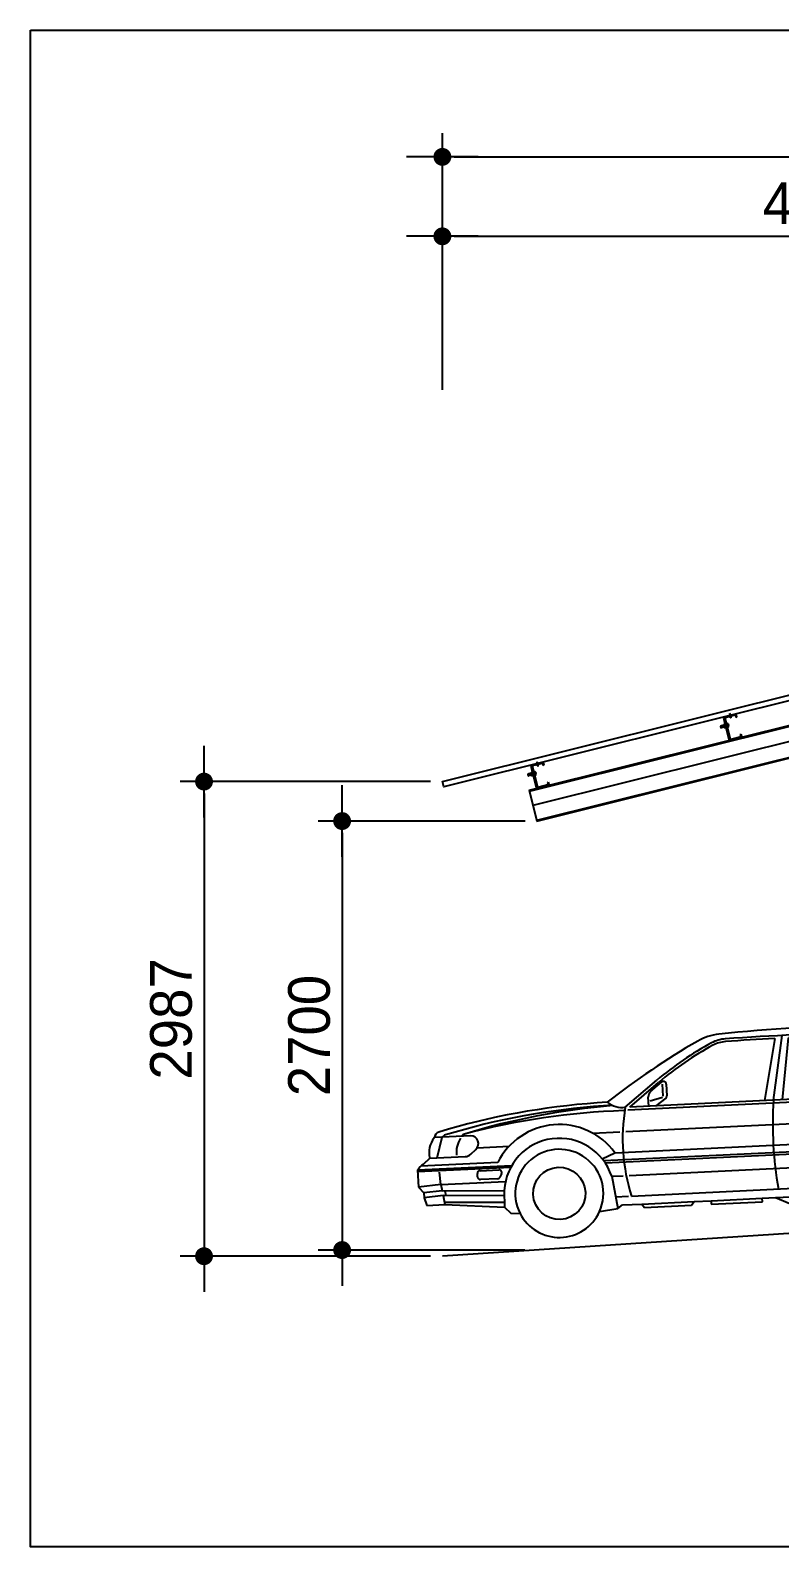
# Model space of a CAD drawing. Header units: millimetres. Extents: x 10297564 to 11610295, y -9287743 to -8409454.
# Drawn here: x 10661157 to 10676375, y -9252008 to -9221210 of the extents above; entities that cross this region are included whole.
import ezdxf

# ---------------------------------------------------------------- set-up
doc = ezdxf.new("R2010")
doc.units = ezdxf.units.MM
doc.header["$LTSCALE"] = 100
doc.linetypes.add('CEN', pattern=[62, 60, -1, 0, -1])
doc.linetypes.add('CEN1', pattern=[22, 15, -3, 1, -3])
for name, color, linetype in [('CEN', 1, 'CEN1'), ('dim', 7, 'Continuous'), ('H형강', 3, 'Continuous'), ('module', 5, 'Continuous'), ('T', 3, 'Continuous'), ('TEXTLINE', 1, 'Continuous'), ('태양광', 255, 'Continuous')]:
    doc.layers.add(name, color=color, linetype=linetype)
doc.styles.add('돋음', font='Dotum.ttf')
doc.dimstyles.new('NDIM-150', dxfattribs={"dimscale": 75, "dimtxt": 3.5, "dimasz": 1, "dimexe": 2, "dimexo": 1, "dimgap": 1, "dimtad": 1, "dimdec": 0, "dimzin": 0, "dimdsep": 46, "dimtxsty": '돋음', "dimblk": 'dotk', "dimcen": 2, "dimdle": 2, "dimclrd": 4, "dimclre": 4, "dimclrt": 7, "dimadec": 0, "dimazin": 0, "dimtfac": 1, "dimtdec": 0, "dimtix": 1, "dimtmove": 2, "dimatfit": 3, "dimldrblk": 'DIMDOT', "dimfxl": 1, "dimtolj": 1, "dimtzin": 0, "dimlwd": -1, "dimlwe": -1, "dimarcsym": 0})

# ---------------------------------------------------------------- blocks, each defined once
blk = doc.blocks.new('asdfsdf')
at = {"color": 7}
for p, q in [((1262239, 545049.7), (1262313.7, 545453.4)), ((1262265.9, 545436.1), (1262182.4, 545049.7)), ((1262295.8, 545049.7), (1262352.6, 545435.9)), ((1263397.1, 545115.6), (1263058.3, 545390.9)), ((1261304.7, 545049.7), (1261511.2, 545209.4)), ((1261333, 545049.7), (1261521.8, 545195.7)), ((1261469.3, 545140.5), (1261541.1, 545196.7)), ((1261546.8, 545107.9), (1261546.8, 545183.5)), ((1261569.1, 545183), (1261569.1, 545109.1)), ((1263058.8, 545230.4), (1263058.8, 545049.7)), ((1261192.7, 545086.5), (1261129.1, 545085.1)), ((1261221.7, 545066.4), (1261169.3, 545065.3)), ((1261452.7, 545049.7), (1261452.7, 545106.3)), ((1261541.8, 545100.1), (1261462.5, 545080.4)), ((1261561.7, 545094.9), (1261497.4, 545049.7)), ((1264123.2, 545046.1), (1263470.8, 545085.3)), ((1263575.4, 545113.5), (1263477.2, 545100.3)), ((1263575.4, 545113.5), (1263533.7, 545151.6)), ((1264133.5, 545085.5), (1263575.4, 545113.5)), ((1261300.4, 545029), (1261294, 545029.1)), ((1261320.9, 545032.2), (1264131.4, 545032.2)), ((1263131, 545049.7), (1261333, 545049.7)), ((1264183.3, 544968.7), (1264045.2, 544951.1)), ((1264147.8, 545022.3), (1264151.4, 544977.6)), ((1264183.3, 544968.7), (1264183.3, 545025.2)), ((1264203.3, 544910.1), (1264183.3, 544968.7)), ((1260097.2, 544917.1), (1260094.8, 544914.4)), ((1260325.3, 544917.1), (1260097.2, 544917.1)), ((1260106.4, 544787.6), (1260145.9, 544917.1)), ((1261093.2, 544896.1), (1261263.2, 544896.1)), ((1261300.2, 544896.1), (1263072.3, 544896.1)), ((1263148.8, 544896.1), (1263984.6, 544896.1)), ((1264007.6, 544913.5), (1263997.6, 544832.7)), ((1264203.3, 544910.1), (1264023.8, 544910.1)), ((1264203.3, 544803.5), (1264203.3, 544910.1)), ((1260060.5, 544787.6), (1260017.7, 544751.2)), ((1260060.5, 544787.6), (1260282.9, 544787.6)), ((1260320.5, 544801.9), (1260352.9, 544829.1)), ((1260362.6, 544839.9), (1260563.4, 544839.9)), ((1263453.8, 544803.5), (1264023.4, 544803.5)), ((1264023.4, 544803.5), (1264023.4, 544742.1)), ((1264053, 544803.5), (1264203.3, 544803.5)), ((1264270.2, 544767.8), (1264203.3, 544803.5)), ((1259980.3, 544718.3), (1259980.3, 544609.9)), ((1259980.3, 544718.3), (1260574.4, 544718.3)), ((1260566.9, 544706.3), (1259980.3, 544706.3)), ((1260486.4, 544740.2), (1260001.5, 544740.2)), ((1260122, 544619.7), (1260118.1, 544698.3)), ((1260355.4, 544655.8), (1260355.4, 544677.2)), ((1260372.8, 544694.5), (1260491.7, 544694.5)), ((1261143.8, 544733.2), (1261226.5, 544765.9)), ((1262953.4, 544718.3), (1261154.2, 544718.3)), ((1261161.7, 544706.3), (1262945.9, 544706.3)), ((1261226.5, 544765.9), (1262991.1, 544765.9)), ((1262945.9, 544706.3), (1262921.3, 544435.9)), ((1263493.8, 544767.8), (1264023.4, 544767.8)), ((1263516, 544742.1), (1264296.3, 544742.1)), ((1263524.8, 544730.2), (1263626.2, 544619.7)), ((1263524.8, 544730.2), (1264296.3, 544730.2)), ((1264053, 544767.8), (1264270.2, 544767.8)), ((1264296.3, 544742.1), (1264270.2, 544767.8)), ((1264296.3, 544619.7), (1264296.3, 544742.1)), ((1260122, 544619.7), (1259980.3, 544609.9)), ((1259980.3, 544609.9), (1260013.2, 544572)), ((1260122, 544619.7), (1260529.9, 544619.7)), ((1260122, 544619.7), (1260128.4, 544579.9)), ((1260480.9, 544638.5), (1260372.8, 544638.5)), ((1260507.2, 544669.3), (1260496.4, 544648)), ((1261198.7, 544619.7), (1261228, 544415.8)), ((1261198.7, 544619.7), (1261271.9, 544619.7)), ((1261308.9, 544619.7), (1262870.7, 544619.7)), ((1263577.7, 544619.7), (1263577.7, 544407)), ((1263626.2, 544619.7), (1263676.5, 544459.1)), ((1263626.2, 544619.7), (1264274.3, 544619.7)), ((1264242.8, 544571.3), (1264274.3, 544619.7)), ((1264274.3, 544619.7), (1264296.3, 544619.7)), ((1260128.4, 544579.9), (1260013.2, 544572)), ((1260013.2, 544572), (1260013.2, 544541.2)), ((1260133.3, 544549.4), (1260013.2, 544541.2)), ((1260013.2, 544541.2), (1260028.9, 544492.7)), ((1260028.9, 544492.7), (1260142.3, 544492.7)), ((1260128.4, 544579.9), (1260519.4, 544563.3)), ((1260133.3, 544549.4), (1260518.3, 544533.1)), ((1260133.3, 544549.4), (1260142.3, 544492.7)), ((1260140, 544507.3), (1260516.6, 544490.4)), ((1260142.3, 544492.7), (1260515.4, 544458.2)), ((1260144.9, 544579.2), (1260149.8, 544548.7)), ((1260519.4, 544563.3), (1260515.4, 544458.2)), ((1261217.4, 544489.2), (1261298.6, 544489.2)), ((1261317.1, 544489.2), (1262853.3, 544489.2)), ((1264242.8, 544571.3), (1263653.8, 544531.7)), ((1264242.8, 544535.1), (1263664.9, 544496.2)), ((1264179.1, 544509.9), (1263671.3, 544475.7)), ((1263676.5, 544459.1), (1264209.7, 544495)), ((1264197.4, 544532.1), (1264164.3, 544491.9)), ((1264209.7, 544495), (1264242.8, 544535.1)), ((1264242.8, 544535.1), (1264242.8, 544571.3)), ((1260515.4, 544458.2), (1260553.5, 544419.1)), ((1260553.5, 544419.1), (1260611.5, 544414.1)), ((1261111, 544401.5), (1261228, 544415.8)), ((1261228, 544415.8), (1261258.8, 544435.9)), ((1261258.8, 544435.9), (1261379.9, 544435.9)), ((1261379.9, 544435.9), (1261395.3, 544414.3)), ((1261379.9, 544435.9), (1261709.3, 544435.9)), ((1261395.3, 544414.3), (1261692.2, 544414.3)), ((1261692.2, 544414.3), (1261709.3, 544435.9)), ((1261709.3, 544435.9), (1261816, 544435.9)), ((1261816, 544435.9), (1262138.4, 544435.9)), ((1261816, 544435.9), (1261816, 544414.3)), ((1261816, 544414.3), (1262138.4, 544414.3)), ((1262138.4, 544414.3), (1262138.4, 544435.9)), ((1262138.4, 544435.9), (1262222.2, 544435.9)), ((1262222.2, 544435.9), (1262311.1, 544394)), ((1262222.2, 544435.9), (1262921.3, 544435.9)), ((1262311.1, 544394), (1262582.7, 544394)), ((1262582.7, 544394), (1262649.4, 544403.8)), ((1262649.4, 544403.8), (1262712.6, 544403.3)), ((1262712.6, 544403.3), (1262740.1, 544394)), ((1262740.1, 544394), (1262778.5, 544394)), ((1262778.5, 544394), (1262801.5, 544403.3)), ((1262801.5, 544403.3), (1262826.5, 544394)), ((1262826.5, 544394), (1263000.6, 544394)), ((1263492.8, 544407), (1263577.7, 544407)), ((1263577.7, 544407), (1263676.5, 544459.1))]:
    blk.add_line(p, q, dxfattribs=at)
for centre, major_axis, start_param, end_param in [((1263990.2, 541147.8), (-3416.1, 3416.1), -0.31039, -0.16781), ((1261934.9, 545144.2), (238.4, 238.4), 0.845035, 1.260407), ((1261959.6, 545234.4), (152, 152), 0.810783, 1.230304), ((1262415.9, 537088.6), (5944.7, 5944.7), 0.730071, 0.845035), ((1262280.3, 532603.3), (9086.4, 9086.4), 0.742483, 0.810783), ((1262822.6, 545231.9), (-148.4, 148.4), -1.279687, -0.828313), ((1262850.6, 544938.3), (-385.7, 385.7), -1.127138, -0.840725), ((1262539.2, 544062.8), (1042.7, 1042.7), 0.045202, 0.443658), ((1263082, 545420.1), (-26.5, 26.5), 0.068347, 1.673716), ((1262711.5, 543657.5), (1387.3, 1387.3), 1.230304, 1.443709), ((1262711.5, 543657.5), (-1375, 1375), -0.340493, -0.127087), ((1261959.6, 545234.4), (139.7, 139.7), 0.810783, 1.230304), ((1262280.3, 532603.3), (-9074.2, 9074.2), -0.784272, -0.760014), ((1262280.3, 532603.3), (9074.2, 9074.2), 0.742483, 0.779766), ((1262822.6, 545231.9), (136.2, 136.2), 0.291109, 0.742483), ((1262832.4, 545250), (-121.6, 121.6), 4.605565, 5.003498), ((1262832.4, 545250), (-133.9, 133.9), 4.605565, 5.003498), ((1261768.6, 544392.3), (-1087.9, 1087.9), 4.394181, 4.605565), ((1261768.6, 544392.3), (-1100.2, 1100.2), 4.394181, 4.605565), ((1261551.8, 545183), (12.3, 12.3), 5.497787, 7.733165), ((1261222.9, 540613.1), (3162.9, 3162.9), 0.806376, 1.033217), ((1261263.1, 540593.3), (3162.9, 3162.9), 0.806376, 1.033217), ((1261383.3, 540593.3), (-3162.9, 3162.9), -0.750543, -0.537579), ((1261290.8, 545197.8), (104.9, 104.9), 3.204111, 4.023461), ((1261496.1, 545106.3), (-30.6, 30.6), -0.120817, 0.785398), ((1261551.8, 545109.1), (12.3, 12.3), 4.539292, 5.497787), ((1263131, 545067), (12.3, 12.3), 3.926991, 5.803862), ((1263064.8, 545046.1), (-61.4, 61.4), 4.233065, 4.394181), ((1263064.8, 545046.1), (73.6, 73.6), 5.194803, 5.964977), ((1263460, 545227.5), (-90.8, 90.8), 1.844313, 2.490041), ((1264122, 545025.2), (-43.4, 43.4), 3.926991, 5.309291), ((1261229.8, 540556.5), (3162.9, 3162.9), 0.771031, 0.997872), ((1260864.3, 544528.1), (-306.4, 306.4), 4.507935, 6.557158), ((1262479, 544795.4), (849.6, 849.6), 2.142963, 2.613871), ((1264579.2, 544783.5), (1665.4, 1665.4), 2.24292, 2.481444), ((1262644.5, 545177.5), (385, 385), 4.777501, 5.194803), ((1264121.9, 545020.1), (-18.4, 18.4), 4.008777, 5.447624), ((1260206, 544816.3), (-104.9, 104.9), 0.061895, 0.97993), ((1260135.1, 544912.4), (-27.1, 27.1), -0.537579, 0.662233), ((1260175.3, 544892.6), (-27.1, 27.1), -0.537579, 0.090208), ((1260389, 544810), (112.9, 112.9), 1.71799, 2.420066), ((1260295.5, 544892.6), (-27.1, 27.1), -0.537579, 0.090208), ((1260294.6, 544891.5), (-27.1, 27.1), -0.572924, 0.054863), ((1260320.9, 544867.4), (-35.3, 35.3), 3.052523, 5.410828), ((1260864.3, 544528.1), (-245.1, 245.1), 4.194192, 6.966966), ((1263243.3, 544528.1), (-245.1, 245.1), 4.194192, 7.05719), ((1264050.6, 544908.2), (30.6, 30.6), 0.91146, 2.232255), ((1260282.9, 544844.1), (-39.9, 39.9), 2.356194, 3.085177), ((1260864.3, 544528.1), (196.1, 196.1), 5.023704, 9.063096), ((1263243.3, 544528.1), (-196.1, 196.1), 3.475129, 7.57346), ((1264023.4, 544829.5), (-18.4, 18.4), 0.661459, 2.356194), ((1260079.4, 544643.6), (-87.7, 87.7), -0.264614, 0.139892), ((1260372.8, 544677.2), (-12.3, 12.3), -0.785398, 0.785398), ((1260491.7, 544677.2), (-12.3, 12.3), 3.458195, 5.497787), ((1260864.3, 544528.1), (-116.4, 116.4), 3.926991, 10.210176), ((1263243.3, 544528.1), (116.4, 116.4), 5.497787, 11.780972), ((1260372.8, 544655.8), (12.3, 12.3), 2.356194, 3.926991), ((1260480.9, 544655.8), (12.3, 12.3), 3.926991, 5.028992), ((1262853.3, 544532.6), (-30.6, 30.6), 2.356194, 3.915597), ((1260864.3, 544528.1), (-196.1, 196.1), 1.209114, 3.452908), ((1263243.3, 544528.1), (-196.1, 196.1), 1.290275, 3.475129)]:
    blk.add_ellipse(centre, major_axis=major_axis, ratio=1, start_param=start_param, end_param=end_param, dxfattribs=at)
blk = doc.blocks.new('M12-50L-1')
at = {"layer": 'CEN', "color": 1, "extrusion": (3.14065e-05, -8.8997e-05, 1)}
blk.add_line((10603646.8, -9122705.5, 0), (10603588.9, -9122726.6, 0), dxfattribs=at)
at = {"layer": '태양광', "extrusion": (3.14065e-05, -8.8997e-05, 1)}
for p, q in [((10603613.6, -9122712, 0), (10603593.2, -9122719.4, 0)), ((10603593.2, -9122719.4, 0), (10603593.6, -9122718.5, 0)), ((10603593.2, -9122719.4, 0), (10603596.8, -9122729.4, 0)), ((10603613.4, -9122711.3, 0), (10603593.6, -9122718.5, 0)), ((10603593.6, -9122718.5, 0), (10603597.7, -9122729.8, 0)), ((10603617.2, -9122721.9, 0), (10603596.8, -9122729.4, 0)), ((10603596.8, -9122729.4, 0), (10603597.7, -9122729.8, 0)), ((10603617.5, -9122722.6, 0), (10603597.7, -9122729.8, 0)), ((10603630.5, -9122705.1, 0), (10603621.8, -9122708.2, 0)), ((10603626.3, -9122707.4, 0), (10603622.1, -9122708.9, 0)), ((10603629.9, -9122717.3, 0), (10603625.7, -9122718.9, 0)), ((10603634.6, -9122716.4, 0), (10603625.9, -9122719.5, 0)), ((10603626.7, -9122706.5, 0), (10603626.3, -9122707.4, 0)), ((10603626.3, -9122707.4, 0), (10603629.9, -9122717.3, 0)), ((10603629.9, -9122717.3, 0), (10603630.8, -9122717.7, 0))]:
    blk.add_line(p, q, dxfattribs=at)
at = {"layer": '태양광', "extrusion": (3.14065e-05, -8.8997e-05, 1), "elevation": 1132.1}
for points in [[(10603612.2, -9122708, -0.414214), (10603612.5, -9122707.3), (10603619.1, -9122704.9, -0.414214), (10603619.7, -9122705.2)], [(10603626.2, -9122723.1, -0.414214), (10603625.9, -9122723.7), (10603619.3, -9122726.1, -0.414214), (10603618.7, -9122725.8), (10603612.2, -9122708)], [(10603621.1, -9122709, -0.414214), (10603620.8, -9122709.6), (10603614.2, -9122712, -0.414214), (10603613.5, -9122711.7)], [(10603613.9, -9122712.7, -0.414214), (10603614.2, -9122712)], [(10603624.5, -9122718.4, -0.414214), (10603624.2, -9122719), (10603617.6, -9122721.4, -0.414214), (10603617, -9122721.1)], [(10603617.3, -9122722.1, -0.414214), (10603617.6, -9122721.4)], [(10603620.8, -9122709.6, -0.414214), (10603621.4, -9122709.9)], [(10603624.2, -9122719, -0.414214), (10603624.8, -9122719.3)], [(10603637.7, -9122698.7, 0.414214), (10603637.1, -9122698.4), (10603630.5, -9122700.8, 0.414214), (10603630.2, -9122701.4)], [(10603631.6, -9122705.2, 0.414214), (10603632.2, -9122705.5), (10603638.8, -9122703.1, 0.414214), (10603639.1, -9122702.4)], [(10603632.2, -9122705.5, 0.414214), (10603631.9, -9122706.1)], [(10603635, -9122714.6, 0.414214), (10603635.6, -9122714.9), (10603642.2, -9122712.5, 0.414214), (10603642.5, -9122711.8)], [(10603635.6, -9122714.9, 0.414214), (10603635.3, -9122715.5)], [(10603636.7, -9122719.3, 0.414214), (10603637.4, -9122719.6), (10603643.9, -9122717.2, 0.414214), (10603644.2, -9122716.5), (10603637.7, -9122698.7)], [(10603639.4, -9122703.4, 0.414214), (10603638.8, -9122703.1)], [(10603642.9, -9122712.8, 0.414214), (10603642.2, -9122712.5)]]:
    blk.add_lwpolyline(points, format="xyb", dxfattribs=at)
for points in [[(10603618.8, -9122699.7), (10603629, -9122727.9), (10603628.1, -9122728.3), (10603617.8, -9122700.1)], [(10603627.4, -9122696.6), (10603637.7, -9122724.8), (10603638.6, -9122724.4), (10603628.3, -9122696.2)]]:
    blk.add_lwpolyline(points, close=True, dxfattribs=at)
blk = doc.blocks.new('C-150X50X20X3.2T')
at = {"layer": '태양광', "color": 6, "extrusion": (3.24347e-05, -8.86228e-05, 1)}
for p, q in [((11610742, -9049860.1, -12.4), (11610694.1, -9049728.6, 0)), ((11610697.1, -9049722.2, -12.4), (11610758.1, -9049700, 0)), ((11610745.8, -9049858.8, -12.4), (11610697.9, -9049727.2, 0)), ((11610698.5, -9049725.9, -12.4), (11610759.6, -9049703.7, -12.4)), ((11610760.8, -9049704.3, 0), (11610766, -9049718.4, 0)), ((11610764.6, -9049702.9, 0), (11610769.7, -9049717, 0)), ((11610769.7, -9049717, 0), (11610766, -9049718.4, 0)), ((11610808.1, -9049837.1, -24.9), (11610747, -9049859.4, -24.9)), ((11610809.5, -9049840.9, -24.9), (11610748.4, -9049863.1, -24.9))]:
    blk.add_line(p, q, dxfattribs=at)
at = {"layer": '태양광', "color": 6}
for p, q in [((11610803.6, -9049821.8, -12.4), (11610807.3, -9049820.4, -12.4)), ((11610803.6, -9049821.8, -12.4), (11610808.7, -9049835.9, -12.4)), ((11610807.3, -9049820.4, -12.4), (11610812.5, -9049834.5, -12.4))]:
    blk.add_line(p, q, dxfattribs=at)
at = {"layer": '태양광', "color": 6, "extrusion": (3.24347e-05, -8.86228e-05, 1)}
for centre, radius, start, end in [((11610698.8, -9049726.8, 1166.2), 5, 110, 200), ((11610698.8, -9049726.8, 1166.2), 1, 110, 200), ((11610759.9, -9049704.6, 1166.2), 5, 20, 110), ((11610759.9, -9049704.6, 1166.2), 1, 20, 110), ((11610746.7, -9049858.4, 1153.7), 5, 200, 290), ((11610746.7, -9049858.4, 1153.7), 1, 200, 290), ((11610807.8, -9049836.1, 1153.7), 1, 290, 20), ((11610807.8, -9049836.1, 1153.7), 5, 290, 20)]:
    blk.add_arc(centre, radius, start, end, dxfattribs=at)
blk = doc.blocks.new('dotk')
blk.add_line((-3, 0), (3, 0))
at = {"const_width": 0.75}
blk.add_lwpolyline([(-0.375, 0, 1), (0.375, 0, 1)], format="xyb", close=True, dxfattribs=at)
blk = doc.blocks.new('*D1252')
at = {"layer": 'defpoints', "color": 0, "linetype": 'ByBlock', "ltscale": 1.8, "transparency": 16777216}
for p in [(10690182.2, -10083398.5), (10680589.9, -10084936.4, 11.1), (10690182.2, -10084938.9)]:
    blk.add_point(p, dxfattribs=at)
at = {"layer": 'dim', "color": 4, "ltscale": 1.8, "transparency": 16777216}
for p, q in [((10680589.9, -10084861.4), (10680589.9, -10083248.5)), ((10690182.2, -10084863.9), (10690182.2, -10083248.5)), ((10680664.9, -10083398.5), (10690107.2, -10083398.5))]:
    blk.add_line(p, q, dxfattribs=at)
at = {"layer": 'dim', "color": 4, "linetype": 'ByBlock', "ltscale": 1.8, "transparency": 16777216, "xscale": 75, "yscale": 75, "zscale": 75, "rotation": 180}
blk.add_blockref('dotk', (10680589.9, -10083398.5), dxfattribs=at)
at = {"layer": 'dim', "color": 4, "linetype": 'ByBlock', "ltscale": 1.8, "transparency": 16777216, "xscale": 75, "yscale": 75, "zscale": 75}
blk.add_blockref('dotk', (10690182.2, -10083398.5), dxfattribs=at)
at = {"layer": 'dim', "color": 7, "linetype": 'ByBlock', "ltscale": 1.8, "transparency": 16777216, "insert": (10685386.1, -10083192.1), "char_height": 262.5, "attachment_point": 5, "style": '돋음'}
blk.add_mtext('\\A1;9592', dxfattribs=at)
blk = doc.blocks.new('DIMDOT')
blk.add_line((-1.5, 0), (1.5, 0))
blk.add_circle((0, 0), 0.75)
blk = doc.blocks.new('*D1253')
at = {"layer": 'defpoints', "color": 0, "linetype": 'ByBlock', "ltscale": 1.8, "transparency": 16777216}
for p in [(10685386.1, -10083898.5), (10685386.1, -10084398.5), (10680589.9, -10084938.9)]:
    blk.add_point(p, dxfattribs=at)
at = {"layer": 'dim', "color": 4, "ltscale": 1.8, "transparency": 16777216}
for p, q in [((10680589.9, -10084863.9), (10680589.9, -10083748.5)), ((10685386.1, -10084323.5), (10685386.1, -10083748.5)), ((10680664.9, -10083898.5), (10685311.1, -10083898.5))]:
    blk.add_line(p, q, dxfattribs=at)
at = {"layer": 'dim', "color": 4, "linetype": 'ByBlock', "ltscale": 1.8, "transparency": 16777216, "xscale": 75, "yscale": 75, "zscale": 75, "rotation": 180}
blk.add_blockref('dotk', (10680589.9, -10083898.5), dxfattribs=at)
at = {"layer": 'dim', "color": 4, "linetype": 'ByBlock', "ltscale": 1.8, "transparency": 16777216, "xscale": 75, "yscale": 75, "zscale": 75}
blk.add_blockref('dotk', (10685386.1, -10083898.5), dxfattribs=at)
at = {"layer": 'dim', "color": 7, "linetype": 'ByBlock', "ltscale": 1.8, "transparency": 16777216, "insert": (10682988, -10083692.1), "char_height": 262.5, "attachment_point": 5, "style": '돋음'}
blk.add_mtext('\\A1;4796', dxfattribs=at)
blk = doc.blocks.new('*D1255')
at = {"layer": 'defpoints', "color": 0, "linetype": 'ByBlock', "ltscale": 1.8, "transparency": 16777216}
for p in [(10680589.9, -10087330.5), (10679089.9, -10090317.8), (10680589.5, -10090317.8)]:
    blk.add_point(p, dxfattribs=at)
at = {"layer": 'dim', "color": 4, "ltscale": 1.8, "transparency": 16777216}
for p, q in [((10680514.9, -10087330.5), (10678939.9, -10087330.5)), ((10679089.9, -10087405.5), (10679089.9, -10090242.8)), ((10680514.5, -10090317.8), (10678939.9, -10090317.8))]:
    blk.add_line(p, q, dxfattribs=at)
at = {"layer": 'dim', "color": 4, "linetype": 'ByBlock', "ltscale": 1.8, "transparency": 16777216, "xscale": 75, "yscale": 75, "zscale": 75}
for p, rotation in [((10679089.9, -10087330.5), 90), ((10679089.9, -10090317.8), 270)]:
    blk.add_blockref('dotk', p, dxfattribs=dict(at, rotation=rotation))
at = {"layer": 'dim', "color": 7, "linetype": 'ByBlock', "ltscale": 1.8, "transparency": 16777216, "insert": (10678883.5, -10088824.2), "char_height": 262.5, "attachment_point": 5, "rotation": 90, "style": '돋음'}
blk.add_mtext('\\A1;2987', dxfattribs=at)
blk = doc.blocks.new('*D1257')
at = {"layer": 'defpoints', "color": 0, "linetype": 'ByBlock', "ltscale": 1.8, "transparency": 16777216}
for p in [(10690182.2, -10084938.9), (10687791.4, -10085535), (10692369, -10087957.1), (10680589.9, -10089691.6), (10690182.2, -10089691.6)]:
    blk.add_point(p, dxfattribs=at)
at = {"layer": 'dim', "color": 4, "ltscale": 1.8, "transparency": 16777216}
for p, q in [((10690255, -10084920.8), (10691952, -10084497.6)), ((10690257.2, -10089691.6), (10692589.7, -10089691.6))]:
    blk.add_line(p, q, dxfattribs=at)
blk.add_arc((10671120.1, -10089691.6), 21319.6, 0.2017, 13.79844, dxfattribs=at)
at = {"layer": 'dim', "color": 4, "linetype": 'ByBlock', "ltscale": 1.8, "transparency": 16777216}
for p, xscale, yscale, zscale, rotation in [((10691806.4, -10084533.9), 75, 75, 75, 103.8992199289969), ((10692439.7, -10089691.6), 75.00000000000001, 75.00000000000001, 75.00000000000001, 270.1009154271232)]:
    blk.add_blockref('dotk', p, dxfattribs=dict(at, xscale=xscale, yscale=yscale, zscale=zscale, rotation=rotation))
at = {"layer": 'dim', "color": 7, "linetype": 'ByBlock', "ltscale": 1.8, "transparency": 16777216, "insert": (10692485.5, -10087068.3), "char_height": 262.5, "attachment_point": 5, "rotation": 277.00007, "style": '돋음'}
blk.add_mtext('\\A1;14°', dxfattribs=at)
blk = doc.blocks.new('*D1258')
at = {"layer": 'defpoints', "color": 0, "linetype": 'ByBlock', "ltscale": 1.8, "transparency": 16777216}
for p in [(10681185.1, -10087578.9, 19.5), (10679958.8, -10090279), (10681184.4, -10090279, -13.8)]:
    blk.add_point(p, dxfattribs=at)
at = {"layer": 'dim', "color": 4, "ltscale": 1.8, "transparency": 16777216}
for p, q in [((10681110.1, -10087578.9), (10679808.8, -10087578.9)), ((10679958.8, -10087653.9), (10679958.8, -10090204)), ((10681109.4, -10090279), (10679808.8, -10090279))]:
    blk.add_line(p, q, dxfattribs=at)
at = {"layer": 'dim', "color": 4, "linetype": 'ByBlock', "ltscale": 1.8, "transparency": 16777216, "xscale": 75, "yscale": 75, "zscale": 75}
for p, rotation in [((10679958.8, -10087578.9), 90), ((10679958.8, -10090279), 270)]:
    blk.add_blockref('dotk', p, dxfattribs=dict(at, rotation=rotation))
at = {"layer": 'dim', "color": 7, "linetype": 'ByBlock', "ltscale": 1.8, "transparency": 16777216, "insert": (10679752.4, -10088928.9), "char_height": 262.5, "attachment_point": 5, "rotation": 90, "style": '돋음'}
blk.add_mtext('\\A1;2700', dxfattribs=at)
blk = doc.blocks.new('측면화갣')
at = {"color": 8}
blk.add_line((10690182.2, -10089691.6), (10680589.9, -10090317.8), dxfattribs=at)
at = {"layer": 'CEN', "linetype": 'CEN'}
blk.add_line((10681160.3, -10087479.5, 19.5), (10689758.6, -10085335.7, 19.5), dxfattribs=at)
at = {"layer": 'CEN', "color": 1}
for p, q in [((10682396.6, -10086900.8, 0), (10682404.4, -10086932.1, 0)), ((10682396.6, -10086900.8, 0), (10682404.4, -10086932.1, 0)), ((10681183.7, -10087203.2, 0), (10681191.5, -10087234.5, 0))]:
    blk.add_line(p, q, dxfattribs=at)
at = {"layer": 'H형강'}
for p, q in [((10681136.7, -10087384.9, 19.5), (10689735, -10085241.1, 19.5)), ((10681138, -10087390.2, 19.5), (10689736.4, -10085246.4, 19.5)), ((10681183.7, -10087573.6, 19.5), (10689782.1, -10085429.8, 19.5)), ((10681185.1, -10087578.9, 19.5), (10689783.4, -10085435.1, 19.5)), ((10681136.7, -10087384.9, 19.5), (10681185.1, -10087578.9, 19.5))]:
    blk.add_line(p, q, dxfattribs=at)
at = {"layer": 'module', "color": 170}
blk.add_lwpolyline([(10682989.2, -10086768.4), (10680598.3, -10087364.5), (10680589.9, -10087330.5), (10682980.7, -10086734.4)], close=True, dxfattribs=at)
at = {"layer": '태양광'}
for p, q in [((10682397.3, -10086916, 0), (10682398.1, -10086919.1, 0)), ((10682397.8, -10086917.9, 0), (10682398.2, -10086918.2, 0)), ((10682398.2, -10086918.2, 0), (10682403.3, -10086916.9, 0)), ((10682398.2, -10086918.2, 0), (10682398.4, -10086919, 0)), ((10682399.1, -10086923.4, 0), (10682399.9, -10086926.4, 0)), ((10682399.5, -10086923.4, 0), (10682400.3, -10086926.7, 0)), ((10682399.9, -10086926.4, 0), (10682405.7, -10086925, 0)), ((10682400.3, -10086926.7, 0), (10682399.9, -10086926.4, 0)), ((10682400.3, -10086926.7, 0), (10682405.4, -10086925.4, 0)), ((10682403.1, -10086914.5, 0), (10682403.9, -10086917.6, 0)), ((10682403.3, -10086916.9, 0), (10682403.6, -10086916.5, 0)), ((10682403.3, -10086916.9, 0), (10682403.5, -10086917.7, 0)), ((10682404.6, -10086922.1, 0), (10682405.4, -10086925.4, 0)), ((10682405, -10086922, 0), (10682405.7, -10086925, 0)), ((10682405.4, -10086925.4, 0), (10682405.7, -10086925, 0)), ((10681184.4, -10087218.4, 0), (10681185.2, -10087221.5, 0)), ((10681184.9, -10087220.3, 0), (10681185.3, -10087220.6, 0)), ((10681185.3, -10087220.6, 0), (10681190.5, -10087219.3, 0)), ((10681185.3, -10087220.6, 0), (10681185.5, -10087221.4, 0)), ((10681186.3, -10087225.8, 0), (10681187, -10087228.8, 0)), ((10681186.6, -10087225.8, 0), (10681187.4, -10087229.1, 0)), ((10681187, -10087228.8, 0), (10681192.8, -10087227.4, 0)), ((10681187.4, -10087229.1, 0), (10681187, -10087228.8, 0)), ((10681187.4, -10087229.1, 0), (10681192.6, -10087227.8, 0)), ((10681190.2, -10087216.9, 0), (10681191, -10087220, 0)), ((10681190.5, -10087219.3, 0), (10681190.7, -10087218.9, 0)), ((10681190.5, -10087219.3, 0), (10681190.7, -10087220.1, 0)), ((10681191.7, -10087224.5, 0), (10681192.6, -10087227.8, 0)), ((10681192.1, -10087224.4, 0), (10681192.8, -10087227.4, 0)), ((10681192.6, -10087227.8, 0), (10681192.8, -10087227.4, 0))]:
    blk.add_line(p, q, dxfattribs=at)
at = {"layer": '태양광', "color": 3, "elevation": -4.8}
for points in [[(10682359.3, -10086931.1), (10682394.3, -10087071.3), (10682400.1, -10087069.9), (10682365.1, -10086929.6), (10682359.3, -10086931.1)], [(10681146.4, -10087233.5), (10681181.4, -10087373.7), (10681187.2, -10087372.3), (10681152.3, -10087232), (10681146.4, -10087233.5)]]:
    blk.add_lwpolyline(points, dxfattribs=at)
at = {"layer": '태양광', "elevation": 0}
for points in [[(10682392.9, -10086917.1), (10682407.5, -10086913.4), (10682407.3, -10086912.9), (10682392.8, -10086916.6), (10682392.9, -10086917.1)], [(10682393.7, -10086920.2), (10682408.2, -10086916.5), (10682408.4, -10086917), (10682393.8, -10086920.7), (10682393.7, -10086920.2)], [(10682403.7, -10086909.7), (10682394.5, -10086912), (10682394.5, -10086912), (10682394.4, -10086912.1), (10682394.4, -10086912.1), (10682394.4, -10086912.1), (10682394.4, -10086912.1), (10682394.3, -10086912.1), (10682394.3, -10086912.2), (10682394.3, -10086912.2), (10682394.3, -10086912.2), (10682394.3, -10086912.2), (10682394.3, -10086912.3), (10682394.3, -10086912.3), (10682394.3, -10086912.3), (10682395.2, -10086915.7), (10682395.2, -10086915.8), (10682395.2, -10086915.8), (10682395.2, -10086915.8), (10682395.2, -10086915.8), (10682395.2, -10086915.9), (10682395.3, -10086915.9), (10682395.3, -10086915.9), (10682395.3, -10086915.9), (10682395.4, -10086915.9), (10682395.4, -10086915.9), (10682395.4, -10086915.9), (10682395.5, -10086915.9)], [(10682406.7, -10086921.6), (10682397.4, -10086923.9), (10682397.4, -10086923.9), (10682397.4, -10086923.9), (10682397.4, -10086923.9), (10682397.3, -10086923.9), (10682397.3, -10086923.9), (10682397.3, -10086923.8), (10682397.2, -10086923.8), (10682397.2, -10086923.8), (10682397.2, -10086923.8), (10682397.2, -10086923.8), (10682397.2, -10086923.7), (10682397.1, -10086923.7), (10682397.1, -10086923.7), (10682396.3, -10086920.3), (10682396.3, -10086920.3), (10682396.3, -10086920.2), (10682396.3, -10086920.2), (10682396.3, -10086920.2), (10682396.3, -10086920.1), (10682396.3, -10086920.1), (10682396.3, -10086920.1), (10682396.4, -10086920), (10682396.4, -10086920), (10682396.4, -10086920), (10682396.4, -10086920), (10682396.5, -10086920)], [(10682397.4, -10086915.4), (10682397.4, -10086915.4), (10682397.5, -10086915.4), (10682397.5, -10086915.4), (10682397.5, -10086915.4), (10682397.5, -10086915.4), (10682397.5, -10086915.3), (10682397.6, -10086915.3), (10682397.6, -10086915.3), (10682397.6, -10086915.2), (10682397.6, -10086915.2), (10682397.6, -10086915.2), (10682397.6, -10086915.2), (10682397.6, -10086915.1), (10682396.7, -10086911.7), (10682396.7, -10086911.7), (10682396.7, -10086911.7), (10682396.7, -10086911.6), (10682396.7, -10086911.6), (10682396.7, -10086911.6), (10682396.6, -10086911.6), (10682396.6, -10086911.6), (10682396.6, -10086911.6), (10682396.6, -10086911.5), (10682396.5, -10086911.5), (10682396.5, -10086911.5), (10682396.5, -10086911.5), (10682396.4, -10086911.5)], [(10682396.9, -10086911.4), (10682396.9, -10086911.4), (10682396.9, -10086911.4), (10682396.8, -10086911.5), (10682396.8, -10086911.5), (10682396.8, -10086911.5), (10682396.8, -10086911.5), (10682396.8, -10086911.6), (10682396.7, -10086911.6), (10682396.7, -10086911.6), (10682396.7, -10086911.6), (10682396.7, -10086911.7), (10682396.7, -10086911.7), (10682396.7, -10086911.7)], [(10682397.6, -10086915.1), (10682397.6, -10086915.2), (10682397.6, -10086915.2), (10682397.6, -10086915.2), (10682397.6, -10086915.2), (10682397.7, -10086915.3), (10682397.7, -10086915.3), (10682397.7, -10086915.3), (10682397.7, -10086915.3), (10682397.8, -10086915.3), (10682397.8, -10086915.3), (10682397.8, -10086915.3), (10682397.9, -10086915.3), (10682397.9, -10086915.3)], [(10682398.4, -10086919.5), (10682398.4, -10086919.5), (10682398.5, -10086919.5), (10682398.5, -10086919.5), (10682398.5, -10086919.5), (10682398.6, -10086919.5), (10682398.6, -10086919.5), (10682398.6, -10086919.5), (10682398.6, -10086919.6), (10682398.7, -10086919.6), (10682398.7, -10086919.6), (10682398.7, -10086919.6), (10682398.7, -10086919.7), (10682398.7, -10086919.7), (10682399.6, -10086923.1), (10682399.6, -10086923.1), (10682399.6, -10086923.1), (10682399.6, -10086923.2), (10682399.6, -10086923.2), (10682399.6, -10086923.2), (10682399.5, -10086923.3), (10682399.5, -10086923.3), (10682399.5, -10086923.3), (10682399.5, -10086923.3), (10682399.5, -10086923.3), (10682399.4, -10086923.4), (10682399.4, -10086923.4), (10682399.4, -10086923.4)], [(10682398.7, -10086919.7), (10682398.7, -10086919.7), (10682398.7, -10086919.6), (10682398.7, -10086919.6), (10682398.7, -10086919.6), (10682398.7, -10086919.5), (10682398.7, -10086919.5), (10682398.8, -10086919.5), (10682398.8, -10086919.5), (10682398.8, -10086919.4), (10682398.8, -10086919.4), (10682398.8, -10086919.4), (10682398.9, -10086919.4), (10682398.9, -10086919.4)], [(10682399.9, -10086923.3), (10682399.8, -10086923.3), (10682399.8, -10086923.3), (10682399.8, -10086923.3), (10682399.7, -10086923.3), (10682399.7, -10086923.3), (10682399.7, -10086923.2), (10682399.7, -10086923.2), (10682399.6, -10086923.2), (10682399.6, -10086923.2), (10682399.6, -10086923.2), (10682399.6, -10086923.1), (10682399.6, -10086923.1), (10682399.6, -10086923.1)], [(10682402.3, -10086914.2), (10682402.3, -10086914.2), (10682402.3, -10086914.2), (10682402.3, -10086914.2), (10682402.4, -10086914.2), (10682402.4, -10086914.1), (10682402.4, -10086914.1), (10682402.4, -10086914.1), (10682402.4, -10086914.1), (10682402.4, -10086914), (10682402.4, -10086914), (10682402.4, -10086914), (10682402.4, -10086913.9), (10682402.4, -10086913.9), (10682401.6, -10086910.5), (10682401.6, -10086910.5), (10682401.6, -10086910.5), (10682401.5, -10086910.4), (10682401.5, -10086910.4), (10682401.5, -10086910.4), (10682401.5, -10086910.4), (10682401.5, -10086910.4), (10682401.4, -10086910.3), (10682401.4, -10086910.3), (10682401.4, -10086910.3), (10682401.3, -10086910.3), (10682401.3, -10086910.3), (10682401.3, -10086910.3)], [(10682401.8, -10086910.2), (10682401.7, -10086910.2), (10682401.7, -10086910.2), (10682401.7, -10086910.3), (10682401.7, -10086910.3), (10682401.6, -10086910.3), (10682401.6, -10086910.3), (10682401.6, -10086910.3), (10682401.6, -10086910.4), (10682401.6, -10086910.4), (10682401.6, -10086910.4), (10682401.6, -10086910.5), (10682401.6, -10086910.5), (10682401.6, -10086910.5)], [(10682402.4, -10086913.9), (10682402.4, -10086913.9), (10682402.5, -10086914), (10682402.5, -10086914), (10682402.5, -10086914), (10682402.5, -10086914), (10682402.5, -10086914.1), (10682402.6, -10086914.1), (10682402.6, -10086914.1), (10682402.6, -10086914.1), (10682402.6, -10086914.1), (10682402.7, -10086914.1), (10682402.7, -10086914.1), (10682402.7, -10086914.1)], [(10682403.3, -10086918.3), (10682403.3, -10086918.3), (10682403.3, -10086918.3), (10682403.4, -10086918.3), (10682403.4, -10086918.3), (10682403.4, -10086918.3), (10682403.4, -10086918.3), (10682403.5, -10086918.3), (10682403.5, -10086918.3), (10682403.5, -10086918.4), (10682403.5, -10086918.4), (10682403.5, -10086918.4), (10682403.6, -10086918.4), (10682403.6, -10086918.5), (10682404.4, -10086921.9), (10682404.4, -10086921.9), (10682404.4, -10086921.9), (10682404.4, -10086922), (10682404.4, -10086922), (10682404.4, -10086922), (10682404.4, -10086922), (10682404.4, -10086922.1), (10682404.4, -10086922.1), (10682404.3, -10086922.1), (10682404.3, -10086922.1), (10682404.3, -10086922.2), (10682404.3, -10086922.2), (10682404.2, -10086922.2)], [(10682403.6, -10086918.5), (10682403.6, -10086918.4), (10682403.6, -10086918.4), (10682403.6, -10086918.4), (10682403.6, -10086918.4), (10682403.6, -10086918.3), (10682403.6, -10086918.3), (10682403.6, -10086918.3), (10682403.6, -10086918.2), (10682403.6, -10086918.2), (10682403.7, -10086918.2), (10682403.7, -10086918.2), (10682403.7, -10086918.2), (10682403.8, -10086918.2)], [(10682404.7, -10086913.6), (10682404.7, -10086913.6), (10682404.7, -10086913.6), (10682404.8, -10086913.6), (10682404.8, -10086913.6), (10682404.8, -10086913.5), (10682404.8, -10086913.5), (10682404.8, -10086913.5), (10682404.9, -10086913.5), (10682404.9, -10086913.4), (10682404.9, -10086913.4), (10682404.9, -10086913.4), (10682404.9, -10086913.3), (10682404.9, -10086913.3), (10682404, -10086909.9), (10682404, -10086909.9), (10682404, -10086909.9), (10682404, -10086909.8), (10682404, -10086909.8), (10682403.9, -10086909.8), (10682403.9, -10086909.8), (10682403.9, -10086909.8), (10682403.9, -10086909.7), (10682403.8, -10086909.7), (10682403.8, -10086909.7), (10682403.8, -10086909.7), (10682403.7, -10086909.7), (10682403.7, -10086909.7)], [(10682404.7, -10086922.1), (10682404.7, -10086922.1), (10682404.7, -10086922.1), (10682404.6, -10086922.1), (10682404.6, -10086922.1), (10682404.6, -10086922), (10682404.5, -10086922), (10682404.5, -10086922), (10682404.5, -10086922), (10682404.5, -10086922), (10682404.5, -10086922), (10682404.4, -10086921.9), (10682404.4, -10086921.9), (10682404.4, -10086921.9)], [(10682405.7, -10086917.7), (10682405.7, -10086917.7), (10682405.8, -10086917.7), (10682405.8, -10086917.7), (10682405.8, -10086917.7), (10682405.8, -10086917.7), (10682405.9, -10086917.7), (10682405.9, -10086917.7), (10682405.9, -10086917.7), (10682405.9, -10086917.8), (10682406, -10086917.8), (10682406, -10086917.8), (10682406, -10086917.8), (10682406, -10086917.9), (10682406.8, -10086921.3), (10682406.8, -10086921.3), (10682406.8, -10086921.3), (10682406.8, -10086921.4), (10682406.8, -10086921.4), (10682406.8, -10086921.4), (10682406.8, -10086921.4), (10682406.8, -10086921.5), (10682406.8, -10086921.5), (10682406.8, -10086921.5), (10682406.7, -10086921.5), (10682406.7, -10086921.5), (10682406.7, -10086921.6), (10682406.7, -10086921.6)], [(10681180, -10087219.5), (10681194.6, -10087215.8), (10681194.5, -10087215.3), (10681179.9, -10087219), (10681180, -10087219.5)], [(10681180.8, -10087222.6), (10681195.4, -10087218.9), (10681195.5, -10087219.4), (10681180.9, -10087223.1), (10681180.8, -10087222.6)], [(10681190.8, -10087212.1), (10681181.6, -10087214.4), (10681181.6, -10087214.4), (10681181.6, -10087214.5), (10681181.5, -10087214.5), (10681181.5, -10087214.5), (10681181.5, -10087214.5), (10681181.5, -10087214.5), (10681181.5, -10087214.6), (10681181.4, -10087214.6), (10681181.4, -10087214.6), (10681181.4, -10087214.6), (10681181.4, -10087214.7), (10681181.4, -10087214.7), (10681181.4, -10087214.7), (10681182.3, -10087218.1), (10681182.3, -10087218.2), (10681182.3, -10087218.2), (10681182.3, -10087218.2), (10681182.3, -10087218.2), (10681182.4, -10087218.3), (10681182.4, -10087218.3), (10681182.4, -10087218.3), (10681182.5, -10087218.3), (10681182.5, -10087218.3), (10681182.5, -10087218.3), (10681182.6, -10087218.3), (10681182.6, -10087218.3)], [(10681193.8, -10087224), (10681184.6, -10087226.3), (10681184.5, -10087226.3), (10681184.5, -10087226.3), (10681184.5, -10087226.3), (10681184.5, -10087226.3), (10681184.4, -10087226.3), (10681184.4, -10087226.2), (10681184.4, -10087226.2), (10681184.3, -10087226.2), (10681184.3, -10087226.2), (10681184.3, -10087226.2), (10681184.3, -10087226.1), (10681184.3, -10087226.1), (10681184.3, -10087226.1), (10681183.4, -10087222.7), (10681183.4, -10087222.7), (10681183.4, -10087222.6), (10681183.4, -10087222.6), (10681183.4, -10087222.6), (10681183.4, -10087222.5), (10681183.5, -10087222.5), (10681183.5, -10087222.5), (10681183.5, -10087222.5), (10681183.5, -10087222.4), (10681183.5, -10087222.4), (10681183.6, -10087222.4), (10681183.6, -10087222.4)], [(10681184.5, -10087217.8), (10681184.6, -10087217.8), (10681184.6, -10087217.8), (10681184.6, -10087217.8), (10681184.6, -10087217.8), (10681184.7, -10087217.8), (10681184.7, -10087217.7), (10681184.7, -10087217.7), (10681184.7, -10087217.7), (10681184.7, -10087217.6), (10681184.7, -10087217.6), (10681184.7, -10087217.6), (10681184.7, -10087217.6), (10681184.7, -10087217.5), (10681183.9, -10087214.1), (10681183.9, -10087214.1), (10681183.8, -10087214.1), (10681183.8, -10087214), (10681183.8, -10087214), (10681183.8, -10087214), (10681183.8, -10087214), (10681183.7, -10087214), (10681183.7, -10087214), (10681183.7, -10087213.9), (10681183.7, -10087213.9), (10681183.6, -10087213.9), (10681183.6, -10087213.9), (10681183.6, -10087213.9)], [(10681184, -10087213.8), (10681184, -10087213.8), (10681184, -10087213.8), (10681184, -10087213.9), (10681183.9, -10087213.9), (10681183.9, -10087213.9), (10681183.9, -10087213.9), (10681183.9, -10087214), (10681183.9, -10087214), (10681183.9, -10087214), (10681183.9, -10087214), (10681183.9, -10087214.1), (10681183.9, -10087214.1), (10681183.9, -10087214.1)], [(10681184.7, -10087217.5), (10681184.7, -10087217.6), (10681184.7, -10087217.6), (10681184.7, -10087217.6), (10681184.8, -10087217.6), (10681184.8, -10087217.7), (10681184.8, -10087217.7), (10681184.8, -10087217.7), (10681184.9, -10087217.7), (10681184.9, -10087217.7), (10681184.9, -10087217.7), (10681185, -10087217.7), (10681185, -10087217.7), (10681185, -10087217.7)], [(10681185.5, -10087221.9), (10681185.6, -10087221.9), (10681185.6, -10087221.9), (10681185.6, -10087221.9), (10681185.7, -10087221.9), (10681185.7, -10087221.9), (10681185.7, -10087221.9), (10681185.7, -10087221.9), (10681185.8, -10087222), (10681185.8, -10087222), (10681185.8, -10087222), (10681185.8, -10087222), (10681185.8, -10087222.1), (10681185.8, -10087222.1), (10681186.7, -10087225.5), (10681186.7, -10087225.5), (10681186.7, -10087225.5), (10681186.7, -10087225.6), (10681186.7, -10087225.6), (10681186.7, -10087225.6), (10681186.7, -10087225.7), (10681186.7, -10087225.7), (10681186.6, -10087225.7), (10681186.6, -10087225.7), (10681186.6, -10087225.7), (10681186.6, -10087225.8), (10681186.5, -10087225.8), (10681186.5, -10087225.8)], [(10681185.8, -10087222.1), (10681185.8, -10087222.1), (10681185.8, -10087222), (10681185.8, -10087222), (10681185.8, -10087222), (10681185.9, -10087221.9), (10681185.9, -10087221.9), (10681185.9, -10087221.9), (10681185.9, -10087221.9), (10681185.9, -10087221.8), (10681185.9, -10087221.8), (10681186, -10087221.8), (10681186, -10087221.8), (10681186, -10087221.8)], [(10681187, -10087225.7), (10681187, -10087225.7), (10681186.9, -10087225.7), (10681186.9, -10087225.7), (10681186.9, -10087225.7), (10681186.9, -10087225.7), (10681186.8, -10087225.6), (10681186.8, -10087225.6), (10681186.8, -10087225.6), (10681186.8, -10087225.6), (10681186.7, -10087225.6), (10681186.7, -10087225.5), (10681186.7, -10087225.5), (10681186.7, -10087225.5)], [(10681189.4, -10087216.6), (10681189.4, -10087216.6), (10681189.4, -10087216.6), (10681189.5, -10087216.6), (10681189.5, -10087216.6), (10681189.5, -10087216.5), (10681189.5, -10087216.5), (10681189.5, -10087216.5), (10681189.6, -10087216.5), (10681189.6, -10087216.4), (10681189.6, -10087216.4), (10681189.6, -10087216.4), (10681189.6, -10087216.3), (10681189.6, -10087216.3), (10681188.7, -10087212.9), (10681188.7, -10087212.9), (10681188.7, -10087212.9), (10681188.7, -10087212.8), (10681188.7, -10087212.8), (10681188.6, -10087212.8), (10681188.6, -10087212.8), (10681188.6, -10087212.8), (10681188.6, -10087212.7), (10681188.5, -10087212.7), (10681188.5, -10087212.7), (10681188.5, -10087212.7), (10681188.4, -10087212.7), (10681188.4, -10087212.7)], [(10681188.9, -10087212.6), (10681188.9, -10087212.6), (10681188.8, -10087212.6), (10681188.8, -10087212.7), (10681188.8, -10087212.7), (10681188.8, -10087212.7), (10681188.8, -10087212.7), (10681188.7, -10087212.7), (10681188.7, -10087212.8), (10681188.7, -10087212.8), (10681188.7, -10087212.8), (10681188.7, -10087212.9), (10681188.7, -10087212.9), (10681188.7, -10087212.9)], [(10681189.6, -10087216.3), (10681189.6, -10087216.3), (10681189.6, -10087216.4), (10681189.6, -10087216.4), (10681189.6, -10087216.4), (10681189.6, -10087216.4), (10681189.7, -10087216.5), (10681189.7, -10087216.5), (10681189.7, -10087216.5), (10681189.7, -10087216.5), (10681189.8, -10087216.5), (10681189.8, -10087216.5), (10681189.8, -10087216.5), (10681189.9, -10087216.5)], [(10681190.4, -10087220.7), (10681190.4, -10087220.7), (10681190.5, -10087220.7), (10681190.5, -10087220.7), (10681190.5, -10087220.7), (10681190.5, -10087220.7), (10681190.6, -10087220.7), (10681190.6, -10087220.7), (10681190.6, -10087220.8), (10681190.6, -10087220.8), (10681190.7, -10087220.8), (10681190.7, -10087220.8), (10681190.7, -10087220.8), (10681190.7, -10087220.9), (10681191.5, -10087224.3), (10681191.6, -10087224.3), (10681191.6, -10087224.3), (10681191.6, -10087224.4), (10681191.5, -10087224.4), (10681191.5, -10087224.4), (10681191.5, -10087224.4), (10681191.5, -10087224.5), (10681191.5, -10087224.5), (10681191.5, -10087224.5), (10681191.4, -10087224.5), (10681191.4, -10087224.6), (10681191.4, -10087224.6), (10681191.4, -10087224.6)], [(10681190.7, -10087220.9), (10681190.7, -10087220.8), (10681190.7, -10087220.8), (10681190.7, -10087220.8), (10681190.7, -10087220.8), (10681190.7, -10087220.7), (10681190.7, -10087220.7), (10681190.7, -10087220.7), (10681190.8, -10087220.7), (10681190.8, -10087220.6), (10681190.8, -10087220.6), (10681190.8, -10087220.6), (10681190.9, -10087220.6), (10681190.9, -10087220.6)], [(10681191.8, -10087216), (10681191.8, -10087216), (10681191.9, -10087216), (10681191.9, -10087216), (10681191.9, -10087216), (10681191.9, -10087215.9), (10681192, -10087215.9), (10681192, -10087215.9), (10681192, -10087215.9), (10681192, -10087215.8), (10681192, -10087215.8), (10681192, -10087215.8), (10681192, -10087215.7), (10681192, -10087215.7), (10681191.1, -10087212.3), (10681191.1, -10087212.3), (10681191.1, -10087212.3), (10681191.1, -10087212.2), (10681191.1, -10087212.2), (10681191.1, -10087212.2), (10681191, -10087212.2), (10681191, -10087212.2), (10681191, -10087212.1), (10681191, -10087212.1), (10681190.9, -10087212.1), (10681190.9, -10087212.1), (10681190.9, -10087212.1), (10681190.8, -10087212.1)], [(10681191.9, -10087224.5), (10681191.8, -10087224.5), (10681191.8, -10087224.5), (10681191.8, -10087224.5), (10681191.7, -10087224.5), (10681191.7, -10087224.4), (10681191.7, -10087224.4), (10681191.6, -10087224.4), (10681191.6, -10087224.4), (10681191.6, -10087224.4), (10681191.6, -10087224.4), (10681191.6, -10087224.3), (10681191.6, -10087224.3), (10681191.5, -10087224.3)], [(10681192.8, -10087220.1), (10681192.9, -10087220.1), (10681192.9, -10087220.1), (10681192.9, -10087220.1), (10681192.9, -10087220.1), (10681193, -10087220.1), (10681193, -10087220.1), (10681193, -10087220.1), (10681193, -10087220.1), (10681193.1, -10087220.2), (10681193.1, -10087220.2), (10681193.1, -10087220.2), (10681193.1, -10087220.2), (10681193.1, -10087220.3), (10681194, -10087223.7), (10681194, -10087223.7), (10681194, -10087223.7), (10681194, -10087223.8), (10681194, -10087223.8), (10681194, -10087223.8), (10681194, -10087223.8), (10681193.9, -10087223.9), (10681193.9, -10087223.9), (10681193.9, -10087223.9), (10681193.9, -10087223.9), (10681193.8, -10087224), (10681193.8, -10087224), (10681193.8, -10087224)]]:
    blk.add_lwpolyline(points, dxfattribs=at)
at = {"layer": 'CEN', "linetype": 'CEN', "rotation": 353.9999999847292}
for p in [(81229.7, 126872.1, 0), (80016.8, 126569.7, 0)]:
    blk.add_blockref('C-150X50X20X3.2T', p, dxfattribs=at)
at = {"layer": 'module', "linetype": 'CEN', "rotation": 353.9999999847292}
for p in [(1090418.5, 94139.6, -4.8), (1089205.7, 93837.2, -4.8)]:
    blk.add_blockref('M12-50L-1', p, dxfattribs=at)
at = {"layer": 'T', "rotation": 2.750856645598935}
blk.add_blockref('asdfsdf', (9448047.9, -10694335.6), dxfattribs=at)
at = {"layer": 'dim', "linetype": 'ByBlock', "ltscale": 1.8}
for base, p1, p2, picture, middle in [((10690182.2, -10083398.5), (10680589.9, -10084936.4, 11.1), (10690182.2, -10084938.9), '*D1252', (10685386.1, -10083192.1)), ((10685386.1, -10083898.5), (10680589.9, -10084938.9), (10685386.1, -10084398.5), '*D1253', (10682988, -10083692.1))]:
    dim = blk.add_linear_dim(base=base, p1=p1, p2=p2, dimstyle='NDIM-150', dxfattribs=at)
    dim.commit()
    dim.dimension.update_dxf_attribs({"geometry": picture, "text_midpoint": middle})
dim = blk.add_angular_dim_2l(base=(10692369, -10087957.1), line1=((10690182.2, -10089691.6), (10680589.9, -10089691.6)), line2=((10687791.4, -10085535), (10690182.2, -10084938.9)), dimstyle='NDIM-150', dxfattribs=at)
dim.commit()
dim.dimension.update_dxf_attribs({"geometry": '*D1257', "text_midpoint": (10692485.5, -10087068.3)})
for base, p1, p2, picture, middle in [((10679089.9, -10090317.8), (10680589.9, -10087330.5), (10680589.5, -10090317.8), '*D1255', (10678883.5, -10088824.2)), ((10679958.8, -10090279), (10681185.1, -10087578.9, 19.5), (10681184.4, -10090279, -13.8), '*D1258', (10679752.4, -10088928.9))]:
    dim = blk.add_linear_dim(base=base, p1=p1, p2=p2, angle=90, dimstyle='NDIM-150', dxfattribs=at)
    dim.commit()
    dim.dimension.update_dxf_attribs({"geometry": picture, "text_midpoint": middle})

msp = doc.modelspace()

# ---------------------------------------------------------------- wipeouts: each hides what was drawn before it
at = {"linetype": 'ByBlock'}
msp.add_wipeout([(10661157.3, -9221209.7), (10708842.1, -9221209.7), (10708842.1, -9252008.4), (10661157.3, -9252008.4)], dxfattribs=at).dxf.layer = 'TEXTLINE'

# ---------------------------------------------------------------- next in the draw order: linework, layer by layer
at = {"layer": 'TEXTLINE'}
msp.add_lwpolyline([(10661157.3, -9221209.7), (10708842.1, -9221209.7), (10708842.1, -9252008.4), (10661157.3, -9252008.4)], close=True, dxfattribs=at)

# ---------------------------------------------------------------- next in the draw order: block references
at = {"linetype": 'Continuous', "xscale": 3.227013400762995, "yscale": 3.227013400762995, "zscale": 3.227013400762995}
msp.add_blockref('측면화갣', (-23796881.6, 23315481.9), dxfattribs=at)

doc.saveas('drawing.dxf')
